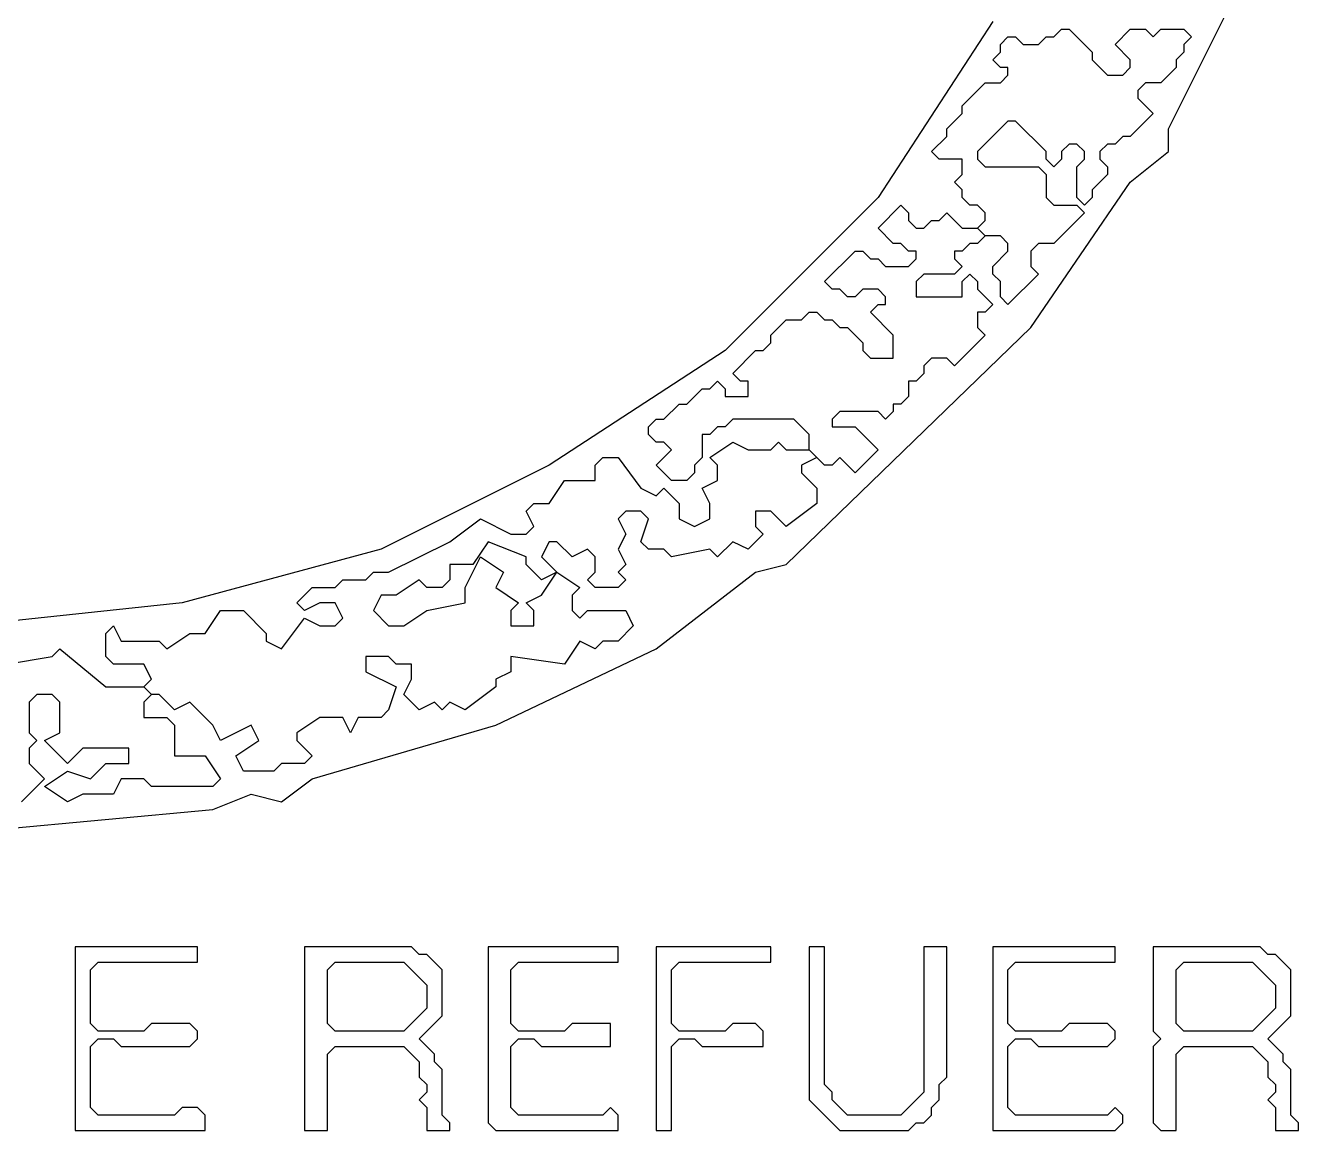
# Model space of a CAD drawing. Extents: x 17 to 323, y -435 to -5.
# Drawn here: x 278.85 to 295.5, y -73.9 to -59.45 of the extents above; entities that cross this region are included whole.
import ezdxf

# ---------------------------------------------------------------- set-up
doc = ezdxf.new("R2010")
doc.units = 0

msp = doc.modelspace()

# ---------------------------------------------------------------- linework, layer by layer
at = {"layer": 'CONTOURS'}
for p, q in [((293.8, -60.8), (295.2, -58)), ((291.5, -59.4), (290, -61.7)), ((291.6, -59.7), (291.7, -59.6)), ((291.7, -59.6), (291.8, -59.6)), ((291.8, -59.6), (291.9, -59.7)), ((292.1, -59.7), (292.2, -59.6)), ((292.2, -59.6), (292.3, -59.6)), ((292.3, -59.6), (292.4, -59.5)), ((292.4, -59.5), (292.5, -59.5)), ((292.5, -59.5), (292.8, -59.8)), ((293.1, -59.7), (293.3, -59.5)), ((293.3, -59.5), (293.5, -59.5)), ((293.5, -59.5), (293.6, -59.6)), ((293.6, -59.6), (293.7, -59.5)), ((293.7, -59.5), (294, -59.5)), ((294, -59.5), (294.1, -59.6)), ((294.1, -59.6), (294, -59.7)), ((291.6, -59.8), (291.6, -59.7)), ((291.9, -59.7), (292.1, -59.7)), ((293.3, -59.9), (293.1, -59.7)), ((294, -59.7), (294, -59.8)), ((291.5, -59.9), (291.6, -59.8)), ((291.6, -60), (291.5, -59.9)), ((292.8, -59.8), (292.8, -59.9)), ((292.8, -59.9), (293, -60.1)), ((293.3, -60), (293.3, -59.9)), ((294, -59.8), (293.9, -59.9)), ((293.9, -59.9), (293.9, -60)), ((291.7, -60), (291.6, -60)), ((291.6, -60.2), (291.7, -60.1)), ((291.7, -60.1), (291.7, -60)), ((293, -60.1), (293.2, -60.1)), ((293.2, -60.1), (293.3, -60)), ((293.9, -60), (293.7, -60.2)), ((291.1, -60.5), (291.4, -60.2)), ((291.4, -60.2), (291.6, -60.2)), ((293.5, -60.2), (293.4, -60.3)), ((293.7, -60.2), (293.5, -60.2)), ((293.4, -60.3), (293.4, -60.4)), ((293.4, -60.4), (293.6, -60.6)), ((290.9, -60.8), (291.1, -60.6)), ((291.1, -60.6), (291.1, -60.5)), ((293.6, -60.6), (293.3, -60.9)), ((291.7, -60.7), (291.3, -61.1)), ((291.8, -60.7), (291.7, -60.7)), ((292.2, -61.1), (291.8, -60.7)), ((290.7, -61.1), (290.9, -60.9)), ((290.9, -60.9), (290.9, -60.8)), ((293.2, -60.9), (293.1, -61)), ((293.3, -60.9), (293.2, -60.9)), ((293.8, -61.1), (293.8, -60.8)), ((290.8, -61.2), (290.7, -61.1)), ((291.3, -61.1), (291.3, -61.2)), ((292.2, -61.2), (292.2, -61.1)), ((292.5, -61), (292.4, -61.1)), ((292.4, -61.1), (292.4, -61.2)), ((292.6, -61), (292.5, -61)), ((292.7, -61.1), (292.6, -61)), ((292.7, -61.2), (292.7, -61.1)), ((293, -61), (292.9, -61.1)), ((292.9, -61.1), (292.9, -61.2)), ((293.1, -61), (293, -61)), ((293.3, -61.5), (293.8, -61.1)), ((291.1, -61.2), (290.8, -61.2)), ((291.1, -61.4), (291.1, -61.2)), ((291.3, -61.2), (291.4, -61.3)), ((292.3, -61.3), (292.2, -61.2)), ((292.4, -61.2), (292.3, -61.3)), ((292.6, -61.3), (292.7, -61.2)), ((292.9, -61.2), (293, -61.3)), ((291, -61.5), (291.1, -61.4)), ((291.4, -61.3), (292.1, -61.3)), ((292.1, -61.3), (292.2, -61.4)), ((292.2, -61.4), (292.2, -61.7)), ((292.6, -61.7), (292.6, -61.3)), ((293, -61.4), (292.8, -61.6)), ((293, -61.3), (293, -61.4)), ((291.1, -61.6), (291, -61.5)), ((291.1, -61.7), (291.1, -61.6)), ((292, -63.4), (293.3, -61.5)), ((292.8, -61.6), (292.8, -61.7)), ((290, -61.7), (288, -63.7)), ((291.2, -61.8), (291.1, -61.7)), ((292.2, -61.7), (292.3, -61.8)), ((292.7, -61.8), (292.6, -61.7)), ((292.8, -61.7), (292.7, -61.8)), ((290, -62.1), (290.3, -61.8)), ((290.3, -61.8), (290.4, -61.9)), ((290.4, -61.9), (290.4, -62)), ((290.8, -62), (290.9, -61.9)), ((290.9, -61.9), (291.1, -62.1)), ((291.3, -61.8), (291.2, -61.8)), ((291.4, -61.9), (291.3, -61.8)), ((291.4, -62), (291.4, -61.9)), ((292.3, -61.8), (292.6, -61.8)), ((292.7, -61.9), (292.3, -62.3)), ((292.6, -61.8), (292.7, -61.9)), ((290.2, -62.3), (290, -62.1)), ((290.4, -62), (290.5, -62.1)), ((290.5, -62.1), (290.6, -62.1)), ((290.6, -62.1), (290.7, -62)), ((290.7, -62), (290.8, -62)), ((291.1, -62.1), (291.3, -62.1)), ((291.3, -62.1), (291.4, -62)), ((291.3, -62.1), (291.4, -62.2)), ((291.4, -62.2), (291.3, -62.1)), ((291.4, -62.2), (291.3, -62.3)), ((291.6, -62.2), (291.4, -62.2)), ((291.7, -62.3), (291.6, -62.2)), ((289.3, -62.8), (289.7, -62.4)), ((289.7, -62.4), (289.8, -62.4)), ((289.8, -62.4), (289.9, -62.5)), ((290.3, -62.3), (290.2, -62.3)), ((290.4, -62.4), (290.3, -62.3)), ((290.5, -62.4), (290.4, -62.4)), ((290.5, -62.5), (290.5, -62.4)), ((291.1, -62.4), (291, -62.4)), ((291, -62.4), (291, -62.5)), ((291.2, -62.3), (291.1, -62.4)), ((291.3, -62.3), (291.2, -62.3)), ((291.5, -62.6), (291.7, -62.4)), ((291.7, -62.4), (291.7, -62.3)), ((292.1, -62.3), (292, -62.4)), ((292, -62.4), (292, -62.6)), ((292.3, -62.3), (292.1, -62.3)), ((289.9, -62.5), (290, -62.5)), ((290, -62.5), (290.1, -62.6)), ((290.1, -62.6), (290.4, -62.6)), ((290.4, -62.6), (290.5, -62.5)), ((291, -62.5), (291.1, -62.6)), ((291.1, -62.6), (291, -62.7)), ((291.5, -62.7), (291.5, -62.6)), ((292, -62.6), (292.1, -62.7)), ((290.6, -62.7), (290.5, -62.8)), ((291, -62.7), (290.6, -62.7)), ((291.1, -62.8), (291.2, -62.7)), ((291.2, -62.7), (291.3, -62.8)), ((291.6, -62.8), (291.5, -62.7)), ((292.1, -62.7), (291.7, -63.1)), ((289.4, -62.9), (289.3, -62.8)), ((289.5, -62.9), (289.4, -62.9)), ((289.6, -63), (289.5, -62.9)), ((289.8, -62.9), (289.7, -63)), ((290, -62.9), (289.8, -62.9)), ((290.1, -63), (290, -62.9)), ((290.5, -62.8), (290.5, -63)), ((291.1, -63), (291.1, -62.8)), ((291.3, -62.8), (291.3, -62.9)), ((291.3, -62.9), (291.5, -63.1)), ((291.6, -63), (291.6, -62.8)), ((289.7, -63), (289.6, -63)), ((289.9, -63.2), (290, -63.1)), ((290, -63.1), (290.1, -63.1)), ((290.1, -63.1), (290.1, -63)), ((290.5, -63), (291.1, -63)), ((291.5, -63.1), (291.4, -63.2)), ((291.7, -63.1), (291.6, -63)), ((289, -63.3), (289.1, -63.2)), ((289.1, -63.2), (289.2, -63.2)), ((289.2, -63.2), (289.3, -63.3)), ((290.2, -63.5), (289.9, -63.2)), ((291.4, -63.2), (291.3, -63.2)), ((291.3, -63.2), (291.3, -63.4)), ((288.6, -63.5), (288.8, -63.3)), ((288.8, -63.3), (289, -63.3)), ((288.8, -66.5), (292, -63.4)), ((289.3, -63.3), (289.4, -63.3)), ((289.4, -63.3), (289.5, -63.4)), ((289.5, -63.4), (289.6, -63.4)), ((289.6, -63.4), (289.8, -63.6)), ((291.3, -63.4), (291.4, -63.5)), ((288.5, -63.7), (288.6, -63.6)), ((288.6, -63.6), (288.6, -63.5)), ((289.8, -63.6), (289.8, -63.7)), ((290.2, -63.8), (290.2, -63.5)), ((291.4, -63.5), (291, -63.9)), ((288, -63.7), (285.7, -65.2)), ((288.1, -64), (288.4, -63.7)), ((288.4, -63.7), (288.5, -63.7)), ((289.8, -63.7), (289.9, -63.8)), ((289.9, -63.8), (290.2, -63.8)), ((290.7, -63.8), (290.6, -63.9)), ((290.6, -63.9), (290.6, -64)), ((290.9, -63.8), (290.7, -63.8)), ((291, -63.9), (290.9, -63.8)), ((287.8, -64.2), (287.9, -64.1)), ((287.9, -64.1), (288, -64.2)), ((288.2, -64.1), (288.1, -64)), ((288.3, -64.1), (288.2, -64.1)), ((288.3, -64.3), (288.3, -64.1)), ((290.5, -64.1), (290.4, -64.1)), ((290.4, -64.1), (290.4, -64.3)), ((290.6, -64), (290.5, -64.1)), ((287.5, -64.4), (287.7, -64.2)), ((287.7, -64.2), (287.8, -64.2)), ((288, -64.2), (288, -64.3)), ((287.2, -64.6), (287.4, -64.4)), ((287.4, -64.4), (287.5, -64.4)), ((288, -64.3), (288.3, -64.3)), ((290.3, -64.4), (290.2, -64.4)), ((290.2, -64.4), (290.2, -64.5)), ((290.4, -64.3), (290.3, -64.4)), ((287, -64.7), (287.1, -64.6)), ((287.1, -64.6), (287.2, -64.6)), ((288.1, -64.6), (288, -64.7)), ((288.9, -64.6), (288.1, -64.6)), ((289.1, -64.8), (288.9, -64.6)), ((289.5, -64.5), (289.4, -64.6)), ((289.4, -64.6), (289.4, -64.7)), ((290, -64.5), (289.5, -64.5)), ((290.1, -64.6), (290, -64.5)), ((290.2, -64.5), (290.1, -64.6)), ((287, -64.8), (287, -64.7)), ((287.9, -64.7), (287.8, -64.8)), ((288, -64.7), (287.9, -64.7)), ((289.4, -64.7), (289.7, -64.7)), ((289.7, -64.7), (290, -65)), ((287.1, -64.9), (287, -64.8)), ((287.2, -64.9), (287.1, -64.9)), ((287.3, -65), (287.2, -64.9)), ((287.8, -64.8), (287.7, -64.8)), ((287.7, -64.8), (287.7, -65.1)), ((287.8, -65.1), (288.1, -64.9)), ((288.1, -64.9), (288.3, -65)), ((288.6, -65), (288.7, -64.9)), ((288.7, -64.9), (288.8, -65)), ((289.1, -65), (289.1, -64.8)), ((286.3, -65.2), (286.4, -65.1)), ((286.4, -65.1), (286.6, -65.1)), ((286.6, -65.1), (286.9, -65.5)), ((287.1, -65.2), (287.3, -65)), ((287.7, -65.1), (287.6, -65.2)), ((287.9, -65.2), (287.8, -65.1)), ((288.3, -65), (288.6, -65)), ((288.8, -65), (289.1, -65)), ((289.2, -65.1), (289, -65.2)), ((289.1, -65), (289.2, -65.1)), ((289.3, -65.2), (289.1, -65)), ((289.5, -65.1), (289.4, -65.2)), ((289.7, -65.3), (289.5, -65.1)), ((290, -65), (289.7, -65.3)), ((285.7, -65.2), (283.5, -66.3)), ((286.3, -65.4), (286.3, -65.2)), ((287.3, -65.4), (287.1, -65.2)), ((287.6, -65.2), (287.6, -65.3)), ((287.9, -65.4), (287.9, -65.2)), ((289, -65.2), (289, -65.3)), ((289.4, -65.2), (289.3, -65.2)), ((285.7, -65.7), (285.9, -65.4)), ((285.9, -65.4), (286.3, -65.4)), ((287.5, -65.4), (287.3, -65.4)), ((287.6, -65.3), (287.5, -65.4)), ((287.7, -65.5), (287.9, -65.4)), ((289, -65.3), (289.2, -65.5)), ((286.9, -65.5), (287.1, -65.6)), ((287.1, -65.6), (287.2, -65.5)), ((287.2, -65.5), (287.4, -65.7)), ((287.8, -65.7), (287.7, -65.5)), ((289.2, -65.5), (289.2, -65.7)), ((285.4, -65.8), (285.5, -65.7)), ((285.5, -65.7), (285.7, -65.7)), ((287.4, -65.7), (287.4, -65.9)), ((287.8, -65.9), (287.8, -65.7)), ((289.2, -65.7), (288.8, -66)), ((284.4, -66.2), (284.8, -65.9)), ((284.8, -65.9), (285.2, -66.1)), ((285.5, -66), (285.4, -65.8)), ((286.7, -65.8), (286.6, -65.9)), ((286.6, -65.9), (286.7, -66.1)), ((286.9, -65.8), (286.7, -65.8)), ((287, -65.9), (286.9, -65.8)), ((286.9, -66.2), (287, -65.9)), ((287.4, -65.9), (287.6, -66)), ((287.6, -66), (287.8, -65.9)), ((288.6, -65.8), (288.4, -65.8)), ((288.4, -65.8), (288.4, -66)), ((288.8, -66), (288.6, -65.8)), ((285.2, -66.1), (285.4, -66.1)), ((285.4, -66.1), (285.5, -66)), ((286.7, -66.1), (286.6, -66.3)), ((288.5, -66.1), (288.3, -66.3)), ((288.4, -66), (288.5, -66.1)), ((283.6, -66.6), (284.4, -66.2)), ((284.9, -66.2), (284.7, -66.5)), ((285.4, -66.4), (284.9, -66.2)), ((285.7, -66.2), (285.6, -66.4)), ((285.8, -66.2), (285.7, -66.2)), ((286, -66.4), (285.8, -66.2)), ((287, -66.3), (286.9, -66.2)), ((288.1, -66.2), (287.9, -66.4)), ((288.3, -66.3), (288.1, -66.2)), ((283.5, -66.3), (280.9, -67)), ((284.6, -66.8), (284.8, -66.4)), ((284.8, -66.4), (285.1, -66.6)), ((285.4, -66.5), (285.4, -66.4)), ((285.6, -66.4), (285.8, -66.6)), ((286.2, -66.3), (286, -66.4)), ((286.3, -66.4), (286.2, -66.3)), ((286.3, -66.6), (286.3, -66.4)), ((286.6, -66.3), (286.7, -66.5)), ((287.2, -66.3), (287, -66.3)), ((287.3, -66.4), (287.2, -66.3)), ((287.8, -66.3), (287.3, -66.4)), ((287.9, -66.4), (287.8, -66.3)), ((284.7, -66.5), (284.4, -66.5)), ((284.4, -66.5), (284.4, -66.7)), ((285.6, -66.7), (285.4, -66.5)), ((286.7, -66.5), (286.6, -66.6)), ((288.4, -66.6), (288.8, -66.5)), ((282.9, -66.8), (283, -66.7)), ((283, -66.7), (283.3, -66.7)), ((283.3, -66.7), (283.4, -66.6)), ((283.4, -66.6), (283.6, -66.6)), ((284, -66.7), (283.7, -66.9)), ((284.1, -66.8), (284, -66.7)), ((284.4, -66.7), (284.3, -66.8)), ((285.1, -66.6), (285, -66.8)), ((285.8, -66.6), (285.6, -66.7)), ((285.6, -66.9), (285.8, -66.6)), ((285.8, -66.6), (286.1, -66.8)), ((286.2, -66.7), (286.3, -66.6)), ((286.3, -66.8), (286.2, -66.7)), ((286.6, -66.6), (286.7, -66.7)), ((286.7, -66.7), (286.6, -66.8)), ((287.1, -67.6), (288.4, -66.6)), ((282.4, -67), (282.6, -66.8)), ((282.6, -66.8), (282.9, -66.8)), ((283.5, -66.9), (283.4, -67.1)), ((283.7, -66.9), (283.5, -66.9)), ((284.3, -66.8), (284.1, -66.8)), ((284.6, -67), (284.6, -66.8)), ((285, -66.8), (285.3, -67)), ((285.4, -67), (285.6, -66.9)), ((286.1, -66.8), (286, -66.9)), ((286, -66.9), (286, -67.1)), ((286.6, -66.8), (286.3, -66.8)), ((280.9, -67), (278.1, -67.3)), ((282.5, -67.1), (282.4, -67)), ((282.7, -67), (282.5, -67.1)), ((282.9, -67), (282.7, -67)), ((283, -67.2), (282.9, -67)), ((284.1, -67.1), (284.6, -67)), ((285.3, -67), (285.2, -67.1)), ((285.5, -67.1), (285.4, -67)), ((281.2, -67.4), (281.4, -67.1)), ((281.4, -67.1), (281.7, -67.1)), ((281.7, -67.1), (282, -67.4)), ((282.2, -67.6), (282.5, -67.2)), ((282.5, -67.2), (282.7, -67.3)), ((282.9, -67.3), (283, -67.2)), ((283.4, -67.1), (283.6, -67.3)), ((283.8, -67.3), (284.1, -67.1)), ((285.2, -67.1), (285.2, -67.3)), ((285.5, -67.3), (285.5, -67.1)), ((286, -67.1), (286.1, -67.2)), ((286.1, -67.2), (286.2, -67.1)), ((286.2, -67.1), (286.7, -67.1)), ((286.7, -67.1), (286.8, -67.3)), ((279.9, -67.4), (280, -67.3)), ((279.9, -67.7), (279.9, -67.4)), ((280, -67.3), (280.1, -67.5)), ((280.7, -67.6), (281, -67.4)), ((281, -67.4), (281.2, -67.4)), ((282, -67.4), (282, -67.5)), ((282.7, -67.3), (282.9, -67.3)), ((283.6, -67.3), (283.8, -67.3)), ((285.2, -67.3), (285.5, -67.3)), ((286.8, -67.3), (286.6, -67.5)), ((280.1, -67.5), (280.6, -67.5)), ((280.6, -67.5), (280.7, -67.6)), ((282, -67.5), (282.2, -67.6)), ((286.1, -67.5), (285.9, -67.8)), ((286.3, -67.6), (286.1, -67.5)), ((286.4, -67.5), (286.3, -67.6)), ((286.6, -67.5), (286.4, -67.5)), ((278.6, -67.8), (279.2, -67.7)), ((279.2, -67.7), (279.3, -67.6)), ((279.3, -67.6), (279.9, -68.1)), ((280, -67.8), (279.9, -67.7)), ((283.6, -67.7), (283.3, -67.7)), ((283.3, -67.7), (283.3, -67.9)), ((283.7, -67.8), (283.6, -67.7)), ((285, -68.6), (287.1, -67.6)), ((285.9, -67.8), (285.2, -67.7)), ((285.2, -67.7), (285.2, -67.9)), ((280.4, -67.8), (280, -67.8)), ((280.5, -68), (280.4, -67.8)), ((283.3, -67.9), (283.7, -68.1)), ((283.9, -67.8), (283.7, -67.8)), ((283.9, -68), (283.9, -67.8)), ((285.2, -67.9), (285, -68)), ((280.4, -68.1), (280.5, -68)), ((283.8, -68.2), (283.9, -68)), ((285, -68), (285, -68.1)), ((279, -68.2), (278.9, -68.3)), ((279.2, -68.2), (279, -68.2)), ((279.3, -68.3), (279.2, -68.2)), ((279.9, -68.1), (280.4, -68.1)), ((280.4, -68.1), (280.5, -68.2)), ((280.5, -68.2), (280.4, -68.1)), ((280.5, -68.2), (280.4, -68.3)), ((280.6, -68.2), (280.5, -68.2)), ((280.8, -68.4), (280.6, -68.2)), ((283.7, -68.1), (283.6, -68.4)), ((284, -68.4), (283.8, -68.2)), ((285, -68.1), (284.6, -68.4)), ((278.9, -68.3), (278.9, -68.7)), ((279.3, -68.7), (279.3, -68.3)), ((280.4, -68.3), (280.4, -68.5)), ((281, -68.3), (280.8, -68.4)), ((281.3, -68.6), (281, -68.3)), ((283.6, -68.4), (283.5, -68.5)), ((284.2, -68.3), (284, -68.4)), ((284.3, -68.4), (284.2, -68.3)), ((284.4, -68.3), (284.3, -68.4)), ((284.6, -68.4), (284.4, -68.3)), ((280.4, -68.5), (280.7, -68.5)), ((280.7, -68.5), (280.8, -68.6)), ((282.7, -68.5), (282.4, -68.7)), ((283, -68.5), (282.7, -68.5)), ((283.1, -68.7), (283, -68.5)), ((283.2, -68.5), (283.1, -68.7)), ((283.5, -68.5), (283.2, -68.5)), ((278.9, -68.7), (279, -68.8)), ((279.1, -68.8), (279.3, -68.7)), ((280.8, -68.6), (280.8, -69)), ((281.4, -68.8), (281.3, -68.6)), ((281.8, -68.6), (281.4, -68.8)), ((281.9, -68.8), (281.8, -68.6)), ((282.4, -68.7), (282.4, -68.8)), ((282.6, -69.3), (285, -68.6)), ((279, -68.8), (278.9, -68.9)), ((278.9, -68.9), (278.9, -69.1)), ((279.4, -69.1), (279.1, -68.8)), ((279.6, -68.9), (279.4, -69.1)), ((280.2, -68.9), (279.6, -68.9)), ((280.2, -69.1), (280.2, -68.9)), ((281.6, -69), (281.9, -68.8)), ((282.4, -68.8), (282.6, -69)), ((280.8, -69), (281.2, -69)), ((281.2, -69), (281.4, -69.3)), ((281.7, -69.2), (281.6, -69)), ((282.6, -69), (282.5, -69.1)), ((278.9, -69.1), (279.1, -69.3)), ((279.1, -69.4), (279.4, -69.2)), ((279.4, -69.2), (279.7, -69.3)), ((279.7, -69.3), (279.9, -69.1)), ((279.9, -69.1), (280.2, -69.1)), ((282.1, -69.2), (281.7, -69.2)), ((282.2, -69.1), (282.1, -69.2)), ((282.5, -69.1), (282.2, -69.1)), ((279.1, -69.3), (278.8, -69.6)), ((279.4, -69.6), (279.1, -69.4)), ((280.1, -69.3), (280, -69.5)), ((280.4, -69.3), (280.1, -69.3)), ((280.5, -69.4), (280.4, -69.3)), ((281.3, -69.4), (280.5, -69.4)), ((281.4, -69.3), (281.3, -69.4)), ((282.2, -69.6), (282.6, -69.3)), ((279.6, -69.5), (279.4, -69.6)), ((280, -69.5), (279.6, -69.5)), ((281.3, -69.7), (281.8, -69.5)), ((281.8, -69.5), (282.2, -69.6)), ((278.1, -70), (281.3, -69.7)), ((279.5, -71.5), (279.5, -73.9)), ((281.1, -71.5), (279.5, -71.5)), ((281.1, -71.7), (281.1, -71.5)), ((282.5, -71.5), (282.5, -73.9)), ((283.9, -71.5), (282.5, -71.5)), ((284, -71.6), (283.9, -71.5)), ((284.9, -71.5), (284.9, -73.8)), ((286.6, -71.5), (284.9, -71.5)), ((286.6, -71.7), (286.6, -71.5)), ((288.6, -71.5), (287.1, -71.5)), ((287.1, -71.5), (287.1, -73.9)), ((288.6, -71.7), (288.6, -71.5)), ((289.1, -71.5), (289.1, -73.5)), ((289.3, -71.5), (289.1, -71.5)), ((289.3, -73.3), (289.3, -71.5)), ((290.9, -71.5), (290.6, -71.5)), ((290.6, -71.5), (290.6, -73.4)), ((290.9, -73.2), (290.9, -71.5)), ((291.5, -71.5), (291.5, -73.9)), ((293.1, -71.5), (291.5, -71.5)), ((293.1, -71.7), (293.1, -71.5)), ((293.6, -71.5), (293.6, -72.6)), ((295, -71.5), (293.6, -71.5)), ((295.1, -71.6), (295, -71.5)), ((279.7, -71.8), (279.8, -71.7)), ((279.8, -71.7), (281.1, -71.7)), ((282.8, -71.8), (282.9, -71.7)), ((282.9, -71.7), (283.8, -71.7)), ((283.8, -71.7), (284.1, -72)), ((284.1, -71.6), (284, -71.6)), ((284.3, -71.8), (284.1, -71.6)), ((285.2, -71.8), (285.3, -71.7)), ((285.3, -71.7), (286.6, -71.7)), ((287.3, -71.8), (287.4, -71.7)), ((287.4, -71.7), (288.6, -71.7)), ((291.7, -71.8), (291.8, -71.7)), ((291.8, -71.7), (293.1, -71.7)), ((293.9, -71.8), (294, -71.7)), ((294, -71.7), (294.9, -71.7)), ((294.9, -71.7), (295.2, -72)), ((295.2, -71.6), (295.1, -71.6)), ((295.4, -71.8), (295.2, -71.6)), ((279.7, -72.5), (279.7, -71.8)), ((282.8, -72.5), (282.8, -71.8)), ((284.3, -72.4), (284.3, -71.8)), ((285.2, -72.5), (285.2, -71.8)), ((287.3, -72.5), (287.3, -71.8)), ((291.7, -72.5), (291.7, -71.8)), ((293.9, -72.5), (293.9, -71.8)), ((295.4, -72.4), (295.4, -71.8)), ((284.1, -72), (284.1, -72.3)), ((295.2, -72), (295.2, -72.3)), ((284.1, -72.3), (283.8, -72.6)), ((284, -72.7), (284.3, -72.4)), ((295.2, -72.3), (294.9, -72.6)), ((295.1, -72.7), (295.4, -72.4)), ((279.8, -72.6), (279.7, -72.5)), ((280.5, -72.5), (280.4, -72.6)), ((281, -72.5), (280.5, -72.5)), ((281.1, -72.6), (281, -72.5)), ((282.9, -72.6), (282.8, -72.5)), ((285.3, -72.6), (285.2, -72.5)), ((286, -72.5), (285.9, -72.6)), ((286.5, -72.5), (286, -72.5)), ((286.5, -72.8), (286.5, -72.5)), ((287.4, -72.6), (287.3, -72.5)), ((288.1, -72.5), (288, -72.6)), ((288.4, -72.5), (288.1, -72.5)), ((288.5, -72.6), (288.4, -72.5)), ((291.8, -72.6), (291.7, -72.5)), ((292.5, -72.5), (292.4, -72.6)), ((293, -72.5), (292.5, -72.5)), ((293.1, -72.6), (293, -72.5)), ((294, -72.6), (293.9, -72.5)), ((279.7, -72.8), (279.8, -72.7)), ((280.4, -72.6), (279.8, -72.6)), ((279.8, -72.7), (280, -72.7)), ((280, -72.7), (280.1, -72.8)), ((281, -72.8), (281.1, -72.7)), ((281.1, -72.7), (281.1, -72.6)), ((283.8, -72.6), (282.9, -72.6)), ((284.2, -72.9), (284, -72.7)), ((285.2, -72.8), (285.3, -72.7)), ((285.9, -72.6), (285.3, -72.6)), ((285.3, -72.7), (285.5, -72.7)), ((285.5, -72.7), (285.6, -72.8)), ((287.3, -72.8), (287.4, -72.7)), ((288, -72.6), (287.4, -72.6)), ((287.4, -72.7), (287.6, -72.7)), ((287.6, -72.7), (287.7, -72.8)), ((288.5, -72.8), (288.5, -72.6)), ((291.7, -72.8), (291.8, -72.7)), ((292.4, -72.6), (291.8, -72.6)), ((291.8, -72.7), (292, -72.7)), ((292, -72.7), (292.1, -72.8)), ((293, -72.8), (293.1, -72.7)), ((293.1, -72.7), (293.1, -72.6)), ((293.6, -72.6), (293.7, -72.7)), ((293.7, -72.7), (293.6, -72.8)), ((294.9, -72.6), (294, -72.6)), ((295.3, -72.9), (295.1, -72.7)), ((279.7, -73.6), (279.7, -72.8)), ((280.1, -72.8), (281, -72.8)), ((282.8, -72.9), (282.9, -72.8)), ((282.8, -73.9), (282.8, -72.9)), ((282.9, -72.8), (283.8, -72.8)), ((283.8, -72.8), (284, -73)), ((284.2, -73), (284.2, -72.9)), ((285.2, -73.6), (285.2, -72.8)), ((285.6, -72.8), (286.5, -72.8)), ((287.3, -73.9), (287.3, -72.8)), ((287.7, -72.8), (288.5, -72.8)), ((291.7, -73.6), (291.7, -72.8)), ((292.1, -72.8), (293, -72.8)), ((293.6, -72.8), (293.6, -73.8)), ((293.9, -72.9), (294, -72.8)), ((293.9, -73.9), (293.9, -72.9)), ((294, -72.8), (294.9, -72.8)), ((294.9, -72.8), (295.1, -73)), ((295.3, -73), (295.3, -72.9)), ((284, -73), (284, -73.2)), ((284.3, -73.1), (284.2, -73)), ((295.1, -73), (295.1, -73.2)), ((295.4, -73.1), (295.3, -73)), ((284, -73.2), (284.1, -73.3)), ((284.3, -73.7), (284.3, -73.1)), ((290.8, -73.3), (290.9, -73.2)), ((295.1, -73.2), (295.2, -73.3)), ((295.4, -73.7), (295.4, -73.1)), ((284.1, -73.4), (284, -73.5)), ((284.1, -73.3), (284.1, -73.4)), ((289.4, -73.4), (289.3, -73.3)), ((289.4, -73.5), (289.4, -73.4)), ((290.6, -73.4), (290.3, -73.7)), ((290.8, -73.5), (290.8, -73.3)), ((295.2, -73.4), (295.1, -73.5)), ((295.2, -73.3), (295.2, -73.4)), ((284, -73.5), (284.1, -73.6)), ((289.1, -73.5), (289.5, -73.9)), ((289.6, -73.7), (289.4, -73.5)), ((290.7, -73.6), (290.8, -73.5)), ((295.1, -73.5), (295.2, -73.6)), ((279.8, -73.7), (279.7, -73.6)), ((280.8, -73.7), (279.8, -73.7)), ((280.9, -73.6), (280.8, -73.7)), ((281.1, -73.6), (280.9, -73.6)), ((281.2, -73.7), (281.1, -73.6)), ((281.2, -73.9), (281.2, -73.7)), ((284.1, -73.6), (284.1, -73.9)), ((284.4, -73.8), (284.3, -73.7)), ((285.3, -73.7), (285.2, -73.6)), ((286.4, -73.7), (285.3, -73.7)), ((286.5, -73.6), (286.4, -73.7)), ((286.6, -73.7), (286.5, -73.6)), ((286.6, -73.9), (286.6, -73.7)), ((290.3, -73.7), (289.6, -73.7)), ((290.6, -73.8), (290.7, -73.7)), ((290.7, -73.7), (290.7, -73.6)), ((291.8, -73.7), (291.7, -73.6)), ((293, -73.7), (291.8, -73.7)), ((293.1, -73.6), (293, -73.7)), ((293.2, -73.7), (293.1, -73.6)), ((293.2, -73.8), (293.2, -73.7)), ((295.2, -73.6), (295.2, -73.9)), ((295.5, -73.8), (295.4, -73.7)), ((279.5, -73.9), (281.2, -73.9)), ((282.5, -73.9), (282.8, -73.9)), ((284.1, -73.9), (284.4, -73.9)), ((284.4, -73.9), (284.4, -73.8)), ((284.9, -73.8), (285, -73.9)), ((285, -73.9), (286.6, -73.9)), ((287.1, -73.9), (287.3, -73.9)), ((289.5, -73.9), (290.4, -73.9)), ((290.4, -73.9), (290.5, -73.8)), ((290.5, -73.8), (290.6, -73.8)), ((291.5, -73.9), (293.1, -73.9)), ((293.1, -73.9), (293.2, -73.8)), ((293.6, -73.8), (293.7, -73.9)), ((293.7, -73.9), (293.9, -73.9)), ((295.2, -73.9), (295.5, -73.9)), ((295.5, -73.9), (295.5, -73.8))]:
    msp.add_line(p, q, dxfattribs=at)

doc.saveas('drawing.dxf')
